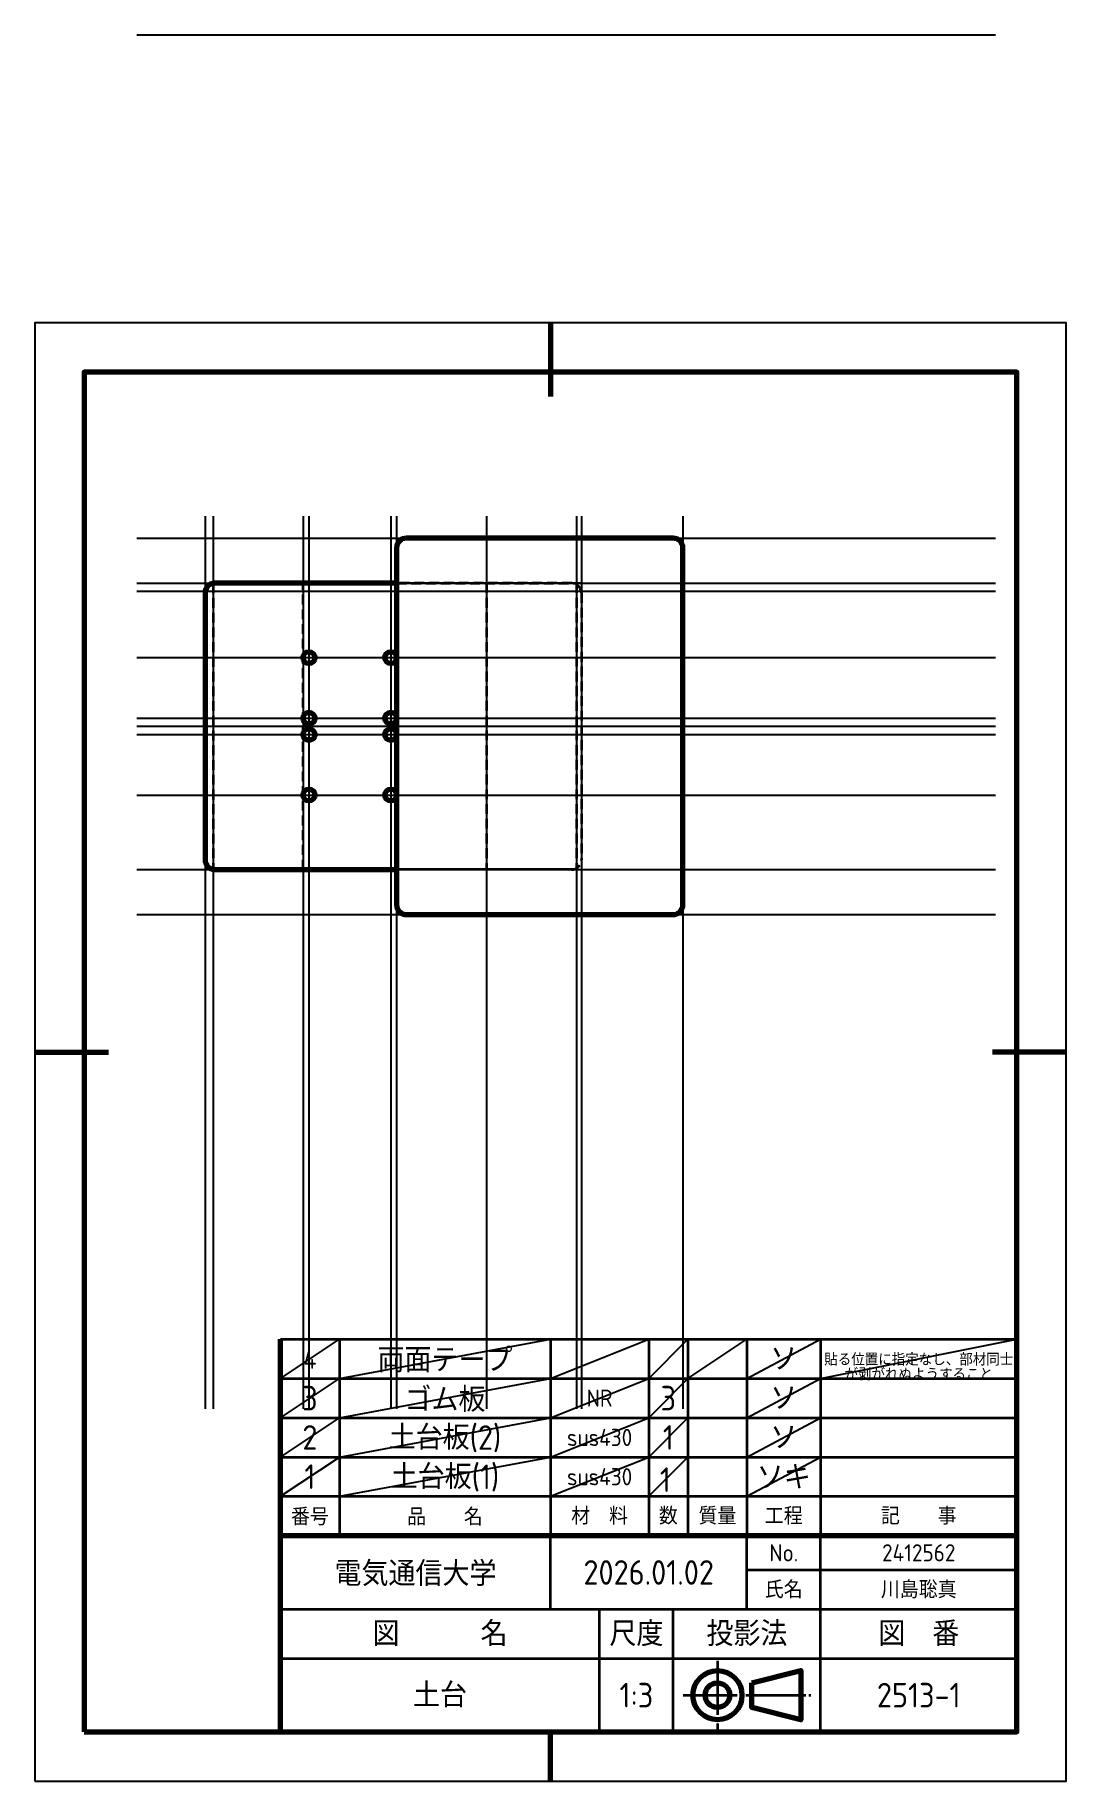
# Model space of a CAD drawing. Header units: millimetres. Extents: x 0 to 210, y 0 to 356.
import ezdxf
from ezdxf.enums import TextEntityAlignment as Align

# ---------------------------------------------------------------- set-up
doc = ezdxf.new("R2010")
doc.units = ezdxf.units.MM
doc.linetypes.add('JIS_02_2.0', pattern=[3, 2, -1])
doc.linetypes.add('JIS_08_11', pattern=[12.8, 11, -0.6, 0.6, -0.6])
doc.layers.add('1 図枠', color=7, linetype='Continuous')
doc.layers.add('2 外形線', color=7, linetype='Continuous', lineweight=70)
doc.layers.add('3 かくれ線', color=5, linetype='JIS_02_2.0', lineweight=35)
doc.layers.add('7 仮想線', color=3, linetype='Continuous', plot=False)
doc.styles.get("Standard").update_dxf_attribs({"font": 'isocp.shx', "bigfont": 'extfont.shx'})

msp = doc.modelspace()

# ---------------------------------------------------------------- linework, layer by layer
at = {"layer": '1 図枠', "lineweight": 70}
for p, q in [((105, 297), (105, 282)), ((0, 148.5), (15, 148.5)), ((210, 148.5), (195, 148.5)), ((50, 50), (50, 66)), ((50, 10), (50, 50)), ((50, 50), (200, 50)), ((105, 0), (105, 10))]:
    msp.add_line(p, q, dxfattribs=at)
at = {"layer": '1 図枠', "lineweight": 35}
for p, q in [((50, 90), (200, 90)), ((62, 90), (62, 50)), ((105, 90), (105, 50)), ((125, 90), (125, 50)), ((133, 90), (133, 50)), ((145, 90), (145, 50)), ((160, 90), (160, 50)), ((50, 82), (200, 82)), ((50, 74), (200, 74)), ((50, 66), (200, 66)), ((50, 58), (200, 58)), ((105, 35), (105, 50)), ((145, 35), (145, 50)), ((160, 10), (160, 50)), ((145, 43), (200, 43)), ((50, 35), (200, 35)), ((115, 10), (115, 35)), ((130, 10), (130, 35)), ((50, 25), (200, 25))]:
    msp.add_line(p, q, dxfattribs=at)
at = {"layer": '1 図枠'}
msp.add_line((62, 66), (62, 90), dxfattribs=at)
at = {"layer": '1 図枠', "linetype": 'JIS_08_11', "lineweight": 35}
for p, q in [((139, 24.5), (139, 10.5)), ((132, 17.5), (158, 17.5))]:
    msp.add_line(p, q, dxfattribs=at)
at = {"layer": '1 図枠', "lineweight": 70}
msp.add_lwpolyline([(10, 10), (200, 10), (200, 287), (10, 287)], close=True, dxfattribs=at)
at = {"layer": '1 図枠', "linetype": 'Continuous', "lineweight": 70}
msp.add_lwpolyline([(146, 20), (156, 22.5), (156, 12.5), (146, 15)], close=True, dxfattribs=at)
for radius in [5, 2.5]:
    msp.add_circle((139, 17.5), radius, dxfattribs=at)
at = {"layer": '2 外形線'}
for p, q in [((129.97, 253.17), (75.64, 253.17)), ((73.64, 251.17), (73.64, 244)), ((131.97, 178.5), (131.97, 251.41)), ((34.64, 242), (34.64, 187.67)), ((73.64, 244), (36.64, 244)), ((73.64, 244), (73.64, 185.67)), ((36.64, 185.67), (73.64, 185.67)), ((73.64, 185.67), (73.64, 178.5)), ((75.64, 176.5), (129.97, 176.5)), ((50, 66), (50, 90))]:
    msp.add_line(p, q, dxfattribs=at)
for centre in [(55.8, 228.84), (72.47, 228.84), (55.8, 216.5), (72.47, 216.5), (55.8, 213.17), (72.47, 213.17), (55.8, 200.84), (72.47, 200.84)]:
    msp.add_circle(centre, 1.2, dxfattribs=at)
for centre, start, end in [((75.64, 251.17), 90, 180), ((129.97, 251.17), 0, 90), ((36.64, 242), 90, 180), ((36.64, 187.67), 180, 270), ((75.64, 178.5), 180, 270), ((129.97, 178.5), 270, 0)]:
    msp.add_arc(centre, 2, start, end, dxfattribs=at)
at = {"layer": '3 かくれ線'}
for p, q in [((54.64, 244), (36.3, 243.97)), ((36.3, 243.97), (36.3, 185.7)), ((54.64, 185.67), (54.64, 244)), ((109.3, 244), (72.47, 244)), ((73.64, 244), (110.3, 244)), ((91.97, 244), (91.97, 185.67)), ((110.3, 244), (110.3, 185.67)), ((111.3, 242), (111.3, 187.67)), ((36.3, 185.7), (54.64, 185.67)), ((109.3, 185.67), (73.64, 185.67)), ((110.3, 185.67), (73.64, 185.67))]:
    msp.add_line(p, q, dxfattribs=at)
for centre, start, end in [((109.3, 242), 0, 90), ((109.3, 187.67), 270, 0)]:
    msp.add_arc(centre, 2, start, end, dxfattribs=at)
at = {"layer": '7 仮想線'}
for p, q in [((20.76, 355.67), (195.62, 355.67)), ((34.64, 257.65), (34.64, 75.8)), ((36.3, 257.65), (36.3, 75.8)), ((54.64, 257.65), (54.64, 75.8)), ((55.8, 257.65), (55.8, 75.8)), ((72.47, 257.65), (72.47, 75.8)), ((73.64, 257.65), (73.64, 75.8)), ((91.97, 257.65), (91.97, 75.8)), ((110.3, 257.65), (110.3, 75.8)), ((111.3, 257.65), (111.3, 75.8)), ((131.97, 257.65), (131.97, 75.8)), ((20.76, 253.17), (195.62, 253.17)), ((20.76, 244), (195.62, 244)), ((20.76, 242.34), (195.62, 242.34)), ((34.64, 244), (34.64, 185.67)), ((111.3, 244), (73.64, 244)), ((20.76, 228.84), (195.62, 228.84)), ((20.76, 216.5), (195.62, 216.5)), ((20.76, 214.84), (195.62, 214.84)), ((20.76, 213.17), (195.62, 213.17)), ((20.76, 200.84), (195.62, 200.84)), ((20.76, 185.67), (195.62, 185.67)), ((34.64, 185.67), (73.64, 185.67)), ((36.3, 185.67), (54.64, 185.67)), ((20.76, 176.5), (195.62, 176.5)), ((50, 66), (50, 90)), ((50, 82), (62, 90)), ((62, 90), (62, 82)), ((62, 82), (105, 90)), ((105, 90), (105, 82)), ((105, 82), (125, 90)), ((125, 90), (125, 82)), ((125, 82), (133, 90)), ((133, 90), (133, 82)), ((133, 82), (145, 90)), ((145, 90), (145, 82)), ((145, 82), (160, 90)), ((160, 90), (160, 82)), ((160, 82), (200, 90)), ((50, 74), (62, 82)), ((62, 74), (105, 82)), ((105, 74), (125, 82)), ((125, 74), (133, 82)), ((145, 74), (160, 82)), ((50, 66), (62, 74)), ((62, 74), (50, 74)), ((62, 66), (105, 74)), ((105, 66), (125, 74)), ((125, 66), (133, 74)), ((145, 66), (160, 74)), ((50, 58), (62, 66)), ((62, 66), (50, 66)), ((62, 58), (105, 66)), ((105, 58), (125, 66)), ((125, 58), (131.78, 64.78)), ((131.78, 64.78), (133, 66)), ((145, 58), (160, 66))]:
    msp.add_line(p, q, dxfattribs=at)
msp.add_lwpolyline([(0, 0), (210, 0), (210, 297), (0, 297)], close=True, dxfattribs=at)
msp.add_circle((55.8, 216.5), 1.2, dxfattribs=at)
at = {"layer": 'Defpoints'}
msp.add_line((62, 66), (62, 90), dxfattribs=at)

# ---------------------------------------------------------------- texts
at = {"layer": '1 図枠'}
for s, height, p in [('4', 4, (56, 86)), ('両面テープ', 5, (83.5, 86)), ('ソ', 5, (152.5, 86)), ('貼る位置に指定なし、部材同士', 2.5, (180, 86)), ('が剥がれぬようすること', 2.5, (180, 83)), ('3', 5, (56, 78)), ('ゴム板', 5, (83.5, 78)), ('NR', 3.5, (115, 78)), ('3', 5, (129, 78)), ('ソ', 5, (152.5, 78)), ('2', 5, (56, 70)), ('土台板(2)', 5, (83.5, 70)), ('sus430', 3.5, (115, 70)), ('1', 5, (129, 70)), ('ソ', 5, (152.5, 70)), ('1', 5, (56, 62)), ('土台板(1)', 5, (83.5, 62)), ('ソキ', 5, (152.5, 62)), ('sus430', 3.5, (115, 62)), ('1', 5, (128.39, 61.39)), ('番号', 3.5, (56, 54)), ('品\u3000\u3000名', 3.5, (83.5, 54)), ('電気通信大学', 5, (77.5, 42.5))]:
    msp.add_text(s, height=height, dxfattribs=at).set_placement(p, align=Align.MIDDLE)
for s, height, p in [('材\u3000料', 3.5, (115, 54)), ('数', 3.5, (129, 54)), ('質量', 3.5, (139, 54)), ('工程', 3.5, (152.5, 54)), ('記\u3000\u3000事', 3.5, (180, 54)), ('No.', 3.5, (152.5, 46.5)), ('2412562', 3.5, (180, 46.5)), ('2026.01.02', 5, (125, 42.5)), ('氏名', 3.5, (152.5, 39)), ('川島聡真', 3.5, (180, 39)), ('図\u3000\u3000\u3000名', 5, (82.5, 30)), ('尺度', 5, (122.5, 30)), ('投影法', 5, (145, 30)), ('図\u3000番', 5, (180, 30)), ('土台', 5, (82.5, 17.5)), ('1:3', 5, (122.5, 17.5)), ('2513-1', 5, (180, 17.5))]:
    msp.add_text(s, height=height, dxfattribs=at).set_placement(p, align=Align.MIDDLE_CENTER)
at = {"layer": '7 仮想線'}
msp.add_text('1', height=5, dxfattribs=at).set_placement((56, 62), align=Align.MIDDLE)

doc.saveas('drawing.dxf')
